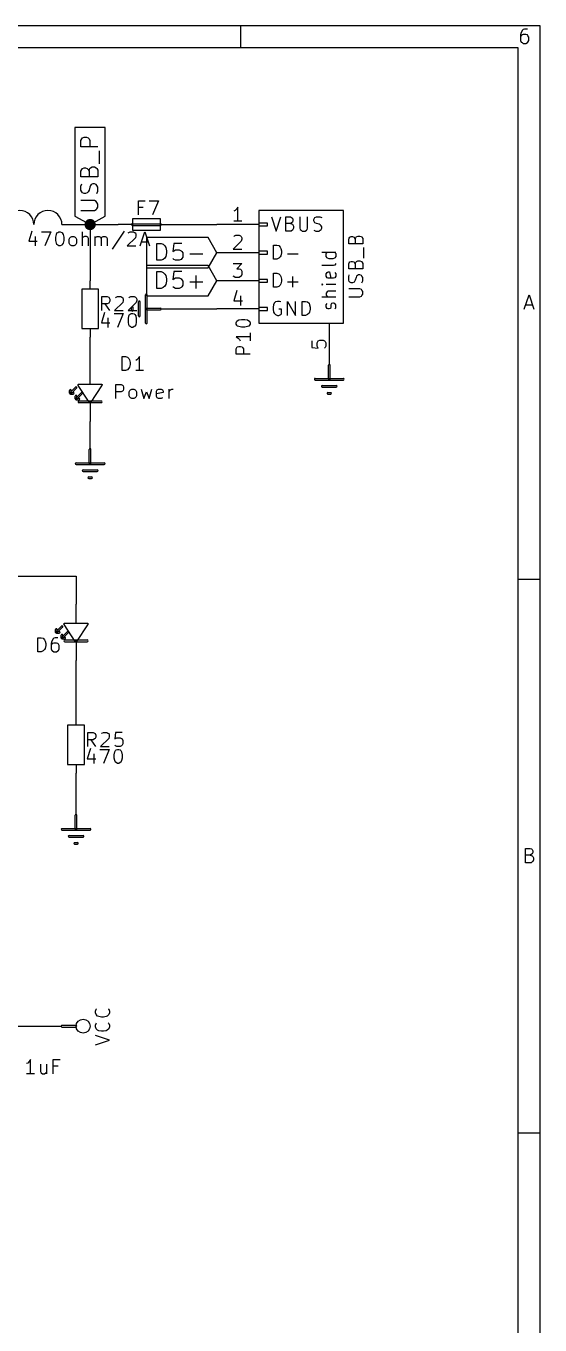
# Model space of a CAD drawing. Extents: x 10 to 287, y -200 to -10.
# Drawn here: x 240.6 to 287, y -127.3 to -10 of the extents above; entities that cross this region are included whole.
import ezdxf

# ---------------------------------------------------------------- set-up
doc = ezdxf.new("R2010")
doc.units = 0
doc.header["$MEASUREMENT"] = 0

msp = doc.modelspace()

# ---------------------------------------------------------------- linework, layer by layer
at = {"layer": 'Cyan 2'}
for p, q in [((250.749, -27.0764), (250.749, -25.8064)), ((250.749, -25.8064), (251.358, -25.8064)), ((251.714, -25.8064), (252.552, -25.8064)), ((252.552, -25.8064), (252.019, -27.0764)), ((251.181, -26.3906), (250.749, -26.3906)), ((262.763, -27.2542), (263.169, -28.5242)), ((263.169, -28.5242), (263.601, -27.2542)), ((264.033, -28.5242), (264.033, -27.2542)), ((264.033, -27.2542), (264.465, -27.2542)), ((264.465, -27.8384), (264.033, -27.8384)), ((264.465, -27.2542), (264.566, -27.305)), ((264.566, -27.7876), (264.465, -27.8384)), ((264.465, -27.8384), (264.643, -27.9146)), ((264.566, -27.305), (264.643, -27.3558)), ((264.643, -27.7368), (264.566, -27.7876)), ((264.643, -27.3558), (264.693, -27.4828)), ((264.693, -27.6098), (264.643, -27.7368)), ((264.643, -27.9146), (264.693, -27.9654)), ((264.693, -27.4828), (264.693, -27.6098)), ((264.693, -27.9654), (264.744, -28.0924)), ((264.744, -28.0924), (264.744, -28.2702)), ((265.303, -27.2542), (265.303, -28.2702)), ((266.014, -28.2702), (266.014, -27.2542)), ((266.573, -27.4828), (266.624, -27.3558)), ((266.573, -27.6098), (266.573, -27.4828)), ((266.624, -27.7368), (266.573, -27.6098)), ((266.624, -27.3558), (266.675, -27.305)), ((266.675, -27.7876), (266.624, -27.7368)), ((266.675, -27.305), (266.802, -27.2542)), ((266.802, -27.8384), (266.675, -27.7876)), ((266.802, -27.2542), (267.106, -27.2542)), ((267.056, -27.9146), (266.802, -27.8384)), ((267.157, -27.9654), (267.056, -27.9146)), ((267.106, -27.2542), (267.284, -27.305)), ((267.233, -28.0416), (267.157, -27.9654)), ((267.284, -28.1432), (267.233, -28.0416)), ((267.284, -28.2702), (267.284, -28.1432)), ((241.122, -28.5242), (240.843, -29.4386)), ((241.427, -29.0068), (241.427, -29.8704)), ((241.986, -28.6004), (242.824, -28.6004)), ((242.824, -28.6004), (242.291, -29.8704)), ((243.281, -29.083), (243.332, -28.829)), ((243.281, -29.3878), (243.281, -29.083)), ((243.332, -28.829), (243.383, -28.702)), ((243.383, -28.702), (243.459, -28.6512)), ((243.459, -28.6512), (243.561, -28.6004)), ((243.561, -28.6004), (243.688, -28.6004)), ((243.688, -28.6004), (243.815, -28.6512)), ((243.815, -28.6512), (243.865, -28.702)), ((243.865, -28.702), (243.942, -28.829)), ((243.942, -28.829), (243.992, -29.083)), ((243.992, -29.083), (243.992, -29.3878)), ((244.5, -29.2608), (244.551, -29.1338)), ((244.5, -29.6164), (244.5, -29.2608)), ((244.551, -29.1338), (244.602, -29.083)), ((244.602, -29.083), (244.729, -29.0068)), ((244.729, -29.0068), (244.907, -29.0068)), ((244.907, -29.0068), (245.034, -29.083)), ((245.034, -29.083), (245.085, -29.1338)), ((245.085, -29.1338), (245.161, -29.2608)), ((245.161, -29.2608), (245.161, -29.6164)), ((245.694, -29.8704), (245.694, -28.6004)), ((245.745, -29.083), (245.694, -29.1338)), ((245.872, -29.0068), (245.745, -29.083)), ((246.05, -29.0068), (245.872, -29.0068)), ((246.177, -29.083), (246.05, -29.0068)), ((246.228, -29.1846), (246.177, -29.083)), ((246.228, -29.8704), (246.228, -29.1846)), ((246.837, -29.8704), (246.837, -29.0068)), ((246.837, -29.1338), (246.888, -29.083)), ((246.888, -29.083), (247.015, -29.0068)), ((247.015, -29.0068), (247.193, -29.0068)), ((247.193, -29.0068), (247.32, -29.083)), ((247.32, -29.083), (247.371, -29.1846)), ((247.371, -29.1846), (247.447, -29.083)), ((247.371, -29.1846), (247.371, -29.8704)), ((247.447, -29.083), (247.548, -29.0068)), ((247.548, -29.0068), (247.752, -29.0068)), ((247.752, -29.0068), (247.853, -29.083)), ((247.853, -29.083), (247.929, -29.1846)), ((247.929, -29.1846), (247.929, -29.8704)), ((249.453, -28.5242), (248.361, -30.1752)), ((250.469, -29.1338), (249.733, -29.8704)), ((249.809, -28.702), (249.86, -28.6512)), ((249.86, -28.6512), (249.987, -28.6004)), ((249.987, -28.6004), (250.292, -28.6004)), ((250.292, -28.6004), (250.393, -28.6512)), ((250.393, -28.6512), (250.469, -28.702)), ((250.469, -28.702), (250.52, -28.829)), ((250.52, -28.956), (250.469, -29.1338)), ((250.52, -28.829), (250.52, -28.956)), ((250.901, -29.8704), (251.308, -28.6004)), ((251.308, -28.6004), (251.739, -29.8704)), ((264.516, -28.5242), (264.033, -28.5242)), ((264.643, -28.448), (264.516, -28.5242)), ((264.693, -28.3972), (264.643, -28.448)), ((264.744, -28.2702), (264.693, -28.3972)), ((265.303, -28.2702), (265.354, -28.3972)), ((265.354, -28.3972), (265.43, -28.448)), ((265.43, -28.448), (265.532, -28.5242)), ((265.532, -28.5242), (265.786, -28.5242)), ((265.786, -28.5242), (265.913, -28.448)), ((265.913, -28.448), (265.963, -28.3972)), ((265.963, -28.3972), (266.014, -28.2702)), ((266.573, -28.448), (266.751, -28.5242)), ((266.751, -28.5242), (267.056, -28.5242)), ((267.056, -28.5242), (267.157, -28.448)), ((267.157, -28.448), (267.233, -28.3972)), ((267.233, -28.3972), (267.284, -28.2702)), ((269.723, -29.2608), (269.773, -29.1592)), ((269.723, -29.6926), (269.723, -29.2608)), ((269.773, -29.1592), (269.824, -29.083)), ((269.824, -29.083), (269.951, -29.0322)), ((269.951, -29.0322), (270.078, -29.0322)), ((270.078, -29.0322), (270.205, -29.083)), ((270.205, -29.083), (270.256, -29.1592)), ((270.256, -29.1592), (270.307, -29.2608)), ((270.307, -29.2608), (270.383, -29.083)), ((270.307, -29.2608), (270.307, -29.6926)), ((270.383, -29.083), (270.434, -29.0322)), ((270.434, -29.0322), (270.561, -28.9814)), ((270.561, -28.9814), (270.739, -28.9814)), ((270.739, -28.9814), (270.866, -29.0322)), ((270.866, -29.0322), (270.916, -29.083)), ((270.916, -29.083), (270.993, -29.21)), ((270.993, -29.21), (270.993, -29.6926)), ((240.843, -29.4386), (241.605, -29.4386)), ((243.332, -29.6164), (243.281, -29.3878)), ((243.383, -29.7434), (243.332, -29.6164)), ((243.459, -29.7942), (243.383, -29.7434)), ((243.561, -29.8704), (243.459, -29.7942)), ((243.688, -29.8704), (243.561, -29.8704)), ((243.815, -29.7942), (243.688, -29.8704)), ((243.865, -29.7434), (243.815, -29.7942)), ((243.942, -29.6164), (243.865, -29.7434)), ((243.992, -29.3878), (243.942, -29.6164)), ((244.551, -29.7434), (244.5, -29.6164)), ((244.602, -29.7942), (244.551, -29.7434)), ((244.729, -29.8704), (244.602, -29.7942)), ((244.907, -29.8704), (244.729, -29.8704)), ((245.034, -29.7942), (244.907, -29.8704)), ((245.085, -29.7434), (245.034, -29.7942)), ((245.161, -29.6164), (245.085, -29.7434)), ((249.733, -29.8704), (250.52, -29.8704)), ((251.028, -29.4894), (251.612, -29.4894)), ((262.941, -31.0642), (262.941, -29.7942)), ((262.941, -29.7942), (263.246, -29.7942)), ((263.246, -29.7942), (263.423, -29.845)), ((263.423, -29.845), (263.55, -29.972)), ((263.55, -29.972), (263.601, -30.099)), ((263.601, -30.099), (263.652, -30.3276)), ((263.652, -30.3276), (263.652, -30.5054)), ((268.554, -30.4546), (267.284, -30.4546)), ((267.691, -30.5562), (267.767, -30.4546)), ((268.478, -30.4546), (268.554, -30.5562)), ((270.993, -29.6926), (269.723, -29.6926)), ((271.094, -30.9626), (271.094, -29.9974)), ((263.246, -31.0642), (262.941, -31.0642)), ((263.423, -30.988), (263.246, -31.0642)), ((263.55, -30.861), (263.423, -30.988)), ((263.601, -30.7594), (263.55, -30.861)), ((263.652, -30.5054), (263.601, -30.7594)), ((264.211, -30.5816), (265.176, -30.5816)), ((268.351, -31.6484), (267.284, -31.6484)), ((267.691, -30.8102), (267.691, -30.5562)), ((267.767, -30.9372), (267.691, -30.8102)), ((267.818, -30.988), (267.767, -30.9372)), ((267.945, -31.0388), (267.818, -30.988)), ((268.3, -31.0388), (267.945, -31.0388)), ((268.427, -30.988), (268.3, -31.0388)), ((268.478, -31.5976), (268.351, -31.6484)), ((268.478, -30.9372), (268.427, -30.988)), ((268.554, -30.8102), (268.478, -30.9372)), ((268.554, -31.4706), (268.478, -31.5976)), ((268.554, -30.5562), (268.554, -30.8102)), ((269.723, -31.496), (269.773, -31.3944)), ((269.723, -31.9278), (269.723, -31.496)), ((269.773, -31.3944), (269.824, -31.3182)), ((269.824, -31.3182), (269.951, -31.2674)), ((269.951, -31.2674), (270.078, -31.2674)), ((270.078, -31.2674), (270.205, -31.3182)), ((270.205, -31.3182), (270.256, -31.3944)), ((270.256, -31.3944), (270.307, -31.496)), ((270.307, -31.496), (270.383, -31.3182)), ((270.307, -31.496), (270.307, -31.9278)), ((270.383, -31.3182), (270.434, -31.2674)), ((270.434, -31.2674), (270.561, -31.2166)), ((270.561, -31.2166), (270.739, -31.2166)), ((270.739, -31.2166), (270.866, -31.2674)), ((270.866, -31.2674), (270.916, -31.3182)), ((270.916, -31.3182), (270.993, -31.4452)), ((270.993, -31.4452), (270.993, -31.9278)), ((262.941, -33.6042), (262.941, -32.3342)), ((262.941, -32.3342), (263.246, -32.3342)), ((263.246, -32.3342), (263.423, -32.385)), ((263.423, -32.385), (263.55, -32.512)), ((263.55, -32.512), (263.601, -32.639)), ((263.601, -32.639), (263.652, -32.8676)), ((264.693, -33.6042), (264.693, -32.639)), ((267.691, -32.385), (267.767, -32.258)), ((267.691, -32.6136), (267.691, -32.385)), ((267.767, -32.7406), (267.691, -32.6136)), ((267.767, -32.258), (267.868, -32.2072)), ((267.868, -32.7914), (267.767, -32.7406)), ((267.868, -32.2072), (267.995, -32.2072)), ((268.351, -32.7914), (267.868, -32.7914)), ((267.995, -32.2072), (268.122, -32.7914)), ((268.478, -32.7406), (268.351, -32.7914)), ((268.478, -32.258), (268.554, -32.385)), ((268.554, -32.6136), (268.478, -32.7406)), ((268.554, -32.385), (268.554, -32.6136)), ((270.993, -31.9278), (269.723, -31.9278)), ((269.723, -32.6644), (269.773, -32.4866)), ((269.723, -32.9692), (269.723, -32.6644)), ((270.383, -32.7152), (270.307, -32.9692)), ((270.434, -32.6136), (270.383, -32.7152)), ((270.51, -32.5374), (270.434, -32.6136)), ((270.612, -32.4866), (270.51, -32.5374)), ((270.739, -32.4866), (270.612, -32.4866)), ((270.866, -32.5374), (270.739, -32.4866)), ((270.916, -32.6136), (270.866, -32.5374)), ((270.993, -32.7152), (270.916, -32.6136)), ((270.993, -33.02), (270.993, -32.7152)), ((263.246, -33.6042), (262.941, -33.6042)), ((263.423, -33.528), (263.246, -33.6042)), ((263.55, -33.401), (263.423, -33.528)), ((263.601, -33.2994), (263.55, -33.401)), ((263.652, -33.0454), (263.601, -33.2994)), ((263.652, -32.8676), (263.652, -33.0454)), ((264.211, -33.1216), (265.176, -33.1216)), ((267.335, -33.2994), (267.284, -33.3502)), ((267.284, -33.3502), (267.335, -33.401)), ((267.284, -33.3502), (267.386, -33.3502)), ((267.386, -33.3502), (267.335, -33.2994)), ((267.335, -33.401), (267.386, -33.3502)), ((268.554, -33.3502), (267.691, -33.3502)), ((267.767, -34.0106), (267.691, -34.1376)), ((267.868, -33.9598), (267.767, -34.0106)), ((268.554, -33.9598), (267.868, -33.9598)), ((269.773, -33.0962), (269.723, -32.9692)), ((270.739, -33.7566), (269.723, -33.7566)), ((269.824, -33.147), (269.773, -33.0962)), ((269.951, -33.1978), (269.824, -33.147)), ((270.078, -33.1978), (269.951, -33.1978)), ((270.205, -33.147), (270.078, -33.1978)), ((270.256, -33.0962), (270.205, -33.147)), ((270.307, -32.9692), (270.256, -33.0962)), ((270.866, -33.8074), (270.739, -33.7566)), ((270.916, -33.8582), (270.866, -33.8074)), ((270.916, -33.1978), (270.993, -33.02)), ((270.993, -33.9852), (270.916, -33.8582)), ((270.993, -34.2392), (270.993, -33.9852)), ((247.447, -35.7124), (247.447, -34.4424)), ((247.447, -34.4424), (247.929, -34.4424)), ((247.929, -35.1028), (247.447, -35.1028)), ((248.158, -35.7124), (247.752, -35.1028)), ((247.929, -34.4424), (248.056, -34.4932)), ((248.056, -35.0266), (247.929, -35.1028)), ((248.056, -34.4932), (248.107, -34.544)), ((248.107, -34.9758), (248.056, -35.0266)), ((248.107, -34.544), (248.158, -34.671)), ((248.158, -34.8488), (248.107, -34.9758)), ((248.158, -34.671), (248.158, -34.8488)), ((249.326, -34.9758), (248.59, -35.7124)), ((248.666, -34.544), (248.717, -34.4932)), ((248.717, -34.4932), (248.844, -34.4424)), ((248.844, -34.4424), (249.149, -34.4424)), ((249.149, -34.4424), (249.25, -34.4932)), ((249.25, -34.4932), (249.326, -34.544)), ((249.326, -34.544), (249.377, -34.671)), ((249.377, -34.798), (249.326, -34.9758)), ((249.377, -34.671), (249.377, -34.798)), ((250.546, -34.9758), (249.809, -35.7124)), ((249.885, -34.544), (249.936, -34.4932)), ((249.936, -34.4932), (250.063, -34.4424)), ((250.063, -34.4424), (250.368, -34.4424)), ((250.368, -34.4424), (250.469, -34.4932)), ((250.469, -34.4932), (250.546, -34.544)), ((250.546, -34.544), (250.596, -34.671)), ((250.596, -34.798), (250.546, -34.9758)), ((250.596, -34.671), (250.596, -34.798)), ((262.941, -35.179), (262.89, -35.4076)), ((262.992, -35.052), (262.941, -35.179)), ((263.119, -34.925), (262.992, -35.052)), ((263.296, -34.8742), (263.119, -34.925)), ((263.474, -34.8742), (263.296, -34.8742)), ((263.601, -34.925), (263.474, -34.8742)), ((264.211, -36.1442), (264.211, -34.8742)), ((264.211, -34.8742), (264.922, -36.1442)), ((264.922, -36.1442), (264.922, -34.8742)), ((265.532, -36.1442), (265.532, -34.8742)), ((265.532, -34.8742), (265.836, -34.8742)), ((265.836, -34.8742), (266.014, -34.925)), ((266.014, -34.925), (266.141, -35.052)), ((266.141, -35.052), (266.192, -35.179)), ((266.192, -35.179), (266.243, -35.4076)), ((268.554, -34.4932), (267.284, -34.4932)), ((267.691, -34.1376), (267.691, -34.3154)), ((267.691, -34.3154), (267.767, -34.4424)), ((267.691, -35.2044), (267.767, -35.0774)), ((267.767, -34.4424), (267.818, -34.4932)), ((268.173, -35.0774), (268.122, -35.2044)), ((268.3, -35.0266), (268.173, -35.0774)), ((268.351, -35.0266), (268.3, -35.0266)), ((268.478, -35.0774), (268.351, -35.0266)), ((268.554, -35.2044), (268.478, -35.0774)), ((269.723, -34.4678), (270.739, -34.4678)), ((270.739, -34.4678), (270.866, -34.417)), ((270.866, -34.417), (270.916, -34.3408)), ((270.916, -34.3408), (270.993, -34.2392)), ((247.675, -35.8902), (247.396, -36.8046)), ((248.539, -35.9664), (249.377, -35.9664)), ((248.59, -35.7124), (249.377, -35.7124)), ((249.377, -35.9664), (248.844, -37.2364)), ((249.809, -35.7124), (250.596, -35.7124)), ((249.834, -36.449), (249.885, -36.195)), ((249.885, -36.195), (249.936, -36.068)), ((249.936, -36.068), (250.012, -36.0172)), ((250.012, -36.0172), (250.114, -35.9664)), ((250.114, -35.9664), (250.241, -35.9664)), ((250.241, -35.9664), (250.368, -36.0172)), ((250.368, -36.0172), (250.419, -36.068)), ((250.419, -36.068), (250.495, -36.195)), ((250.495, -36.195), (250.546, -36.449)), ((262.89, -35.4076), (262.89, -35.5854)), ((262.89, -35.5854), (262.941, -35.8394)), ((262.941, -35.8394), (262.992, -35.941)), ((262.992, -35.941), (263.119, -36.068)), ((263.119, -36.068), (263.296, -36.1442)), ((263.296, -36.1442), (263.423, -36.1442)), ((263.652, -35.5854), (263.423, -35.5854)), ((263.423, -36.1442), (263.601, -36.068)), ((263.601, -36.068), (263.652, -36.0172)), ((263.652, -36.0172), (263.652, -35.5854)), ((265.836, -36.1442), (265.532, -36.1442)), ((266.014, -36.068), (265.836, -36.1442)), ((266.141, -35.941), (266.014, -36.068)), ((266.192, -35.8394), (266.141, -35.941)), ((266.243, -35.5854), (266.192, -35.8394)), ((266.243, -35.4076), (266.243, -35.5854)), ((267.691, -35.3822), (267.691, -35.2044)), ((267.767, -35.5092), (267.691, -35.3822)), ((267.868, -35.56), (267.767, -35.5092)), ((267.945, -35.56), (267.868, -35.56)), ((268.072, -35.5092), (267.945, -35.56)), ((268.122, -35.3822), (268.072, -35.5092)), ((268.122, -35.2044), (268.122, -35.3822)), ((268.478, -35.56), (268.554, -35.4584)), ((268.554, -35.4584), (268.554, -35.2044)), ((247.396, -36.8046), (248.158, -36.8046)), ((247.98, -36.3728), (247.98, -37.2364)), ((249.834, -36.7538), (249.834, -36.449)), ((249.885, -36.9824), (249.834, -36.7538)), ((249.936, -37.1094), (249.885, -36.9824)), ((250.012, -37.1602), (249.936, -37.1094)), ((250.114, -37.2364), (250.012, -37.1602)), ((250.241, -37.2364), (250.114, -37.2364)), ((250.368, -37.1602), (250.241, -37.2364)), ((250.419, -37.1094), (250.368, -37.1602)), ((250.495, -36.9824), (250.419, -37.1094)), ((250.546, -36.7538), (250.495, -36.9824)), ((250.546, -36.449), (250.546, -36.7538)), ((259.563, -36.8046), (259.613, -36.6776)), ((259.563, -36.9316), (259.563, -36.8046)), ((259.613, -37.0332), (259.563, -36.9316)), ((259.613, -36.6776), (259.664, -36.6268)), ((259.664, -37.1094), (259.613, -37.0332)), ((259.664, -36.6268), (259.791, -36.5506)), ((259.791, -37.1602), (259.664, -37.1094)), ((259.791, -36.5506), (260.045, -36.4998)), ((260.045, -37.211), (259.791, -37.1602)), ((260.045, -36.4998), (260.35, -36.4998)), ((260.35, -37.211), (260.045, -37.211)), ((260.35, -36.4998), (260.579, -36.5506)), ((260.579, -37.1602), (260.35, -37.211)), ((260.579, -36.5506), (260.706, -36.6268)), ((260.706, -37.1094), (260.579, -37.1602)), ((260.706, -36.6268), (260.756, -36.6776)), ((260.756, -37.0332), (260.706, -37.1094)), ((260.756, -36.6776), (260.833, -36.8046)), ((260.833, -36.9316), (260.756, -37.0332)), ((260.833, -36.8046), (260.833, -36.9316)), ((260.833, -38.0746), (259.563, -38.0746)), ((259.563, -38.0746), (259.74, -38.2016)), ((259.74, -38.2016), (259.867, -38.3286)), ((259.867, -38.3286), (259.918, -38.4302)), ((260.833, -37.719), (260.833, -38.4302)), ((249.276, -41.1226), (249.276, -39.8526)), ((249.276, -39.8526), (249.58, -39.8526)), ((249.58, -39.8526), (249.758, -39.9034)), ((250.85, -39.8526), (250.723, -40.0304)), ((250.85, -41.1226), (250.85, -39.8526)), ((259.563, -39.1668), (259.613, -39.0398)), ((259.563, -39.6494), (259.563, -39.1668)), ((260.833, -39.6494), (259.563, -39.6494)), ((259.613, -39.0398), (259.664, -38.989)), ((259.664, -38.989), (259.791, -38.9382)), ((259.791, -38.9382), (259.969, -38.9382)), ((259.969, -38.9382), (260.096, -38.989)), ((260.096, -38.989), (260.147, -39.0398)), ((260.147, -39.0398), (260.223, -39.1668)), ((260.223, -39.1668), (260.223, -39.6494)), ((249.758, -41.0464), (249.58, -41.1226)), ((249.758, -39.9034), (249.885, -40.0304)), ((249.885, -40.9194), (249.758, -41.0464)), ((249.885, -40.0304), (249.936, -40.1574)), ((249.936, -40.8178), (249.885, -40.9194)), ((249.936, -40.1574), (249.987, -40.386)), ((249.987, -40.5638), (249.936, -40.8178)), ((249.987, -40.386), (249.987, -40.5638)), ((250.596, -40.1574), (250.495, -40.2082)), ((250.723, -40.0304), (250.596, -40.1574)), ((249.58, -41.1226), (249.276, -41.1226)), ((251.206, -41.1226), (250.495, -41.1226)), ((248.691, -43.6626), (248.691, -42.3926)), ((248.691, -42.3926), (249.174, -42.3926)), ((249.174, -43.053), (248.691, -43.053)), ((249.174, -42.3926), (249.301, -42.4434)), ((249.301, -42.9768), (249.174, -43.053)), ((249.301, -42.4434), (249.352, -42.4942)), ((249.352, -42.926), (249.301, -42.9768)), ((249.352, -42.4942), (249.403, -42.6212)), ((249.403, -42.799), (249.352, -42.926)), ((249.403, -42.6212), (249.403, -42.799)), ((249.911, -43.053), (249.961, -42.926)), ((249.911, -43.4086), (249.911, -43.053)), ((249.961, -42.926), (250.012, -42.8752)), ((250.012, -42.8752), (250.139, -42.799)), ((250.139, -42.799), (250.317, -42.799)), ((250.317, -42.799), (250.444, -42.8752)), ((250.444, -42.8752), (250.495, -42.926)), ((250.495, -42.926), (250.571, -43.053)), ((250.571, -43.053), (250.571, -43.4086)), ((250.977, -42.799), (251.231, -43.6626)), ((251.231, -43.6626), (251.46, -43.053)), ((251.46, -43.053), (251.714, -43.6626)), ((251.714, -43.6626), (251.943, -42.799)), ((252.374, -42.9768), (252.425, -42.8752)), ((252.374, -43.4594), (252.374, -42.9768)), ((252.959, -43.1038), (252.374, -43.2308)), ((252.425, -42.8752), (252.552, -42.799)), ((252.552, -42.799), (252.781, -42.799)), ((252.781, -42.799), (252.908, -42.8752)), ((252.908, -42.8752), (252.959, -42.9768)), ((252.959, -42.9768), (252.959, -43.1038)), ((253.517, -43.6626), (253.517, -42.799)), ((253.517, -43.053), (253.568, -42.926)), ((253.568, -42.926), (253.644, -42.8752)), ((253.644, -42.8752), (253.746, -42.799)), ((253.746, -42.799), (253.873, -42.799)), ((249.961, -43.5356), (249.911, -43.4086)), ((250.012, -43.5864), (249.961, -43.5356)), ((250.139, -43.6626), (250.012, -43.5864)), ((250.317, -43.6626), (250.139, -43.6626)), ((250.444, -43.5864), (250.317, -43.6626)), ((250.495, -43.5356), (250.444, -43.5864)), ((250.571, -43.4086), (250.495, -43.5356)), ((252.425, -43.5864), (252.374, -43.4594)), ((252.552, -43.6626), (252.425, -43.5864)), ((252.781, -43.6626), (252.552, -43.6626)), ((252.908, -43.5864), (252.781, -43.6626)), ((241.656, -66.5226), (241.656, -65.2526)), ((241.656, -65.2526), (241.96, -65.2526)), ((241.96, -65.2526), (242.138, -65.3034)), ((242.138, -65.3034), (242.265, -65.4304)), ((242.265, -65.4304), (242.316, -65.5574)), ((242.316, -65.5574), (242.367, -65.786)), ((242.926, -65.5574), (242.875, -65.786)), ((243.053, -65.3542), (242.926, -65.5574)), ((243.103, -65.3034), (243.053, -65.3542)), ((243.23, -65.2526), (243.103, -65.3034)), ((243.459, -65.2526), (243.23, -65.2526)), ((241.96, -66.5226), (241.656, -66.5226)), ((242.138, -66.4464), (241.96, -66.5226)), ((242.265, -66.3194), (242.138, -66.4464)), ((242.316, -66.2178), (242.265, -66.3194)), ((242.367, -65.9638), (242.316, -66.2178)), ((242.367, -65.786), (242.367, -65.9638)), ((242.875, -65.786), (242.875, -66.2686)), ((242.926, -65.8368), (242.875, -65.9638)), ((242.875, -66.2686), (242.926, -66.3956)), ((242.976, -65.786), (242.926, -65.8368)), ((242.926, -66.3956), (242.976, -66.4464)), ((243.103, -65.7352), (242.976, -65.786)), ((242.976, -66.4464), (243.103, -66.5226)), ((243.357, -65.7352), (243.103, -65.7352)), ((243.103, -66.5226), (243.357, -66.5226)), ((243.459, -65.786), (243.357, -65.7352)), ((243.357, -66.5226), (243.459, -66.4464)), ((243.535, -65.8368), (243.459, -65.786)), ((243.459, -66.4464), (243.535, -66.3956)), ((243.586, -65.9638), (243.535, -65.8368)), ((243.535, -66.3956), (243.586, -66.2686)), ((243.586, -66.2686), (243.586, -65.9638)), ((246.177, -75.0824), (246.177, -73.8124)), ((246.177, -73.8124), (246.659, -73.8124)), ((246.659, -73.8124), (246.786, -73.8632)), ((246.786, -73.8632), (246.837, -73.914)), ((247.396, -73.914), (247.447, -73.8632)), ((247.447, -73.8632), (247.574, -73.8124)), ((247.574, -73.8124), (247.879, -73.8124)), ((247.879, -73.8124), (247.98, -73.8632)), ((247.98, -73.8632), (248.056, -73.914)), ((248.666, -73.8124), (248.615, -74.3966)), ((249.276, -73.8124), (248.666, -73.8124)), ((246.659, -74.4728), (246.177, -74.4728)), ((246.888, -75.0824), (246.482, -74.4728)), ((246.786, -74.3966), (246.659, -74.4728)), ((246.837, -74.3458), (246.786, -74.3966)), ((246.837, -73.914), (246.888, -74.041)), ((246.888, -74.2188), (246.837, -74.3458)), ((246.888, -74.041), (246.888, -74.2188)), ((248.056, -74.3458), (247.32, -75.0824)), ((248.056, -73.914), (248.107, -74.041)), ((248.107, -74.168), (248.056, -74.3458)), ((248.107, -74.041), (248.107, -74.168)), ((248.615, -74.3966), (248.666, -74.3458)), ((248.666, -75.0062), (248.615, -74.9554)), ((248.666, -74.3458), (248.793, -74.295)), ((248.793, -75.0824), (248.666, -75.0062)), ((248.793, -74.295), (249.098, -74.295)), ((249.098, -74.295), (249.199, -74.3458)), ((249.199, -75.0062), (249.098, -75.0824)), ((249.199, -74.3458), (249.276, -74.3966)), ((249.276, -74.9554), (249.199, -75.0062)), ((249.276, -74.3966), (249.326, -74.5236)), ((249.326, -74.8284), (249.276, -74.9554)), ((249.326, -74.5236), (249.326, -74.8284)), ((246.405, -75.2602), (246.126, -76.1746)), ((246.126, -76.1746), (246.888, -76.1746)), ((246.71, -75.7428), (246.71, -76.6064)), ((247.269, -75.3364), (248.107, -75.3364)), ((247.32, -75.0824), (248.107, -75.0824)), ((248.107, -75.3364), (247.574, -76.6064)), ((248.564, -75.819), (248.615, -75.565)), ((248.564, -76.1238), (248.564, -75.819)), ((248.615, -76.3524), (248.564, -76.1238)), ((248.615, -75.565), (248.666, -75.438)), ((248.666, -75.438), (248.742, -75.3872)), ((248.742, -75.3872), (248.844, -75.3364)), ((249.098, -75.0824), (248.793, -75.0824)), ((248.844, -75.3364), (248.971, -75.3364)), ((248.971, -75.3364), (249.098, -75.3872)), ((249.098, -75.3872), (249.149, -75.438)), ((249.149, -75.438), (249.225, -75.565)), ((249.225, -75.565), (249.276, -75.819)), ((249.276, -76.1238), (249.225, -76.3524)), ((249.276, -75.819), (249.276, -76.1238)), ((248.666, -76.4794), (248.615, -76.3524)), ((248.742, -76.5302), (248.666, -76.4794)), ((248.844, -76.6064), (248.742, -76.5302)), ((248.971, -76.6064), (248.844, -76.6064)), ((249.098, -76.5302), (248.971, -76.6064)), ((249.149, -76.4794), (249.098, -76.5302)), ((249.225, -76.3524), (249.149, -76.4794)), ((246.863, -98.9838), (246.913, -98.806)), ((246.863, -99.1108), (246.863, -98.9838)), ((246.913, -99.2886), (246.863, -99.1108)), ((246.913, -98.806), (246.964, -98.7552)), ((247.04, -99.4156), (246.913, -99.2886)), ((247.167, -99.4664), (247.04, -99.4156)), ((247.396, -99.5172), (247.167, -99.4664)), ((247.574, -99.5172), (247.396, -99.5172)), ((247.828, -99.4664), (247.574, -99.5172)), ((247.929, -99.4156), (247.828, -99.4664)), ((248.056, -99.2886), (247.929, -99.4156)), ((248.006, -98.7552), (248.056, -98.806)), ((248.056, -98.806), (248.133, -98.9838)), ((248.133, -99.1108), (248.056, -99.2886)), ((248.133, -98.9838), (248.133, -99.1108)), ((246.863, -100.254), (246.913, -100.076)), ((246.863, -100.381), (246.863, -100.254)), ((246.913, -100.559), (246.863, -100.381)), ((246.913, -100.076), (246.964, -100.025)), ((247.04, -100.686), (246.913, -100.559)), ((247.167, -100.736), (247.04, -100.686)), ((247.396, -100.787), (247.167, -100.736)), ((247.574, -100.787), (247.396, -100.787)), ((247.828, -100.736), (247.574, -100.787)), ((247.929, -100.686), (247.828, -100.736)), ((248.056, -100.559), (247.929, -100.686)), ((248.006, -100.025), (248.056, -100.076)), ((248.056, -100.076), (248.133, -100.254)), ((248.133, -100.381), (248.056, -100.559)), ((248.133, -100.254), (248.133, -100.381)), ((248.133, -101.6), (246.863, -101.168)), ((246.863, -102.006), (248.133, -101.6)), ((240.741, -103.657), (240.64, -103.708)), ((240.868, -103.53), (240.741, -103.657)), ((240.995, -103.353), (240.868, -103.53)), ((240.995, -104.623), (240.995, -103.353)), ((241.91, -103.759), (241.91, -104.419)), ((242.443, -103.759), (242.443, -104.623)), ((243.053, -104.623), (243.053, -103.353)), ((243.053, -103.353), (243.662, -103.353)), ((243.484, -103.937), (243.053, -103.937)), ((241.351, -104.623), (240.64, -104.623)), ((241.91, -104.419), (241.96, -104.546)), ((241.96, -104.546), (242.087, -104.623)), ((242.087, -104.623), (242.265, -104.623)), ((242.265, -104.623), (242.392, -104.546)), ((242.392, -104.546), (242.443, -104.496))]:
    msp.add_line(p, q, dxfattribs=at)
at = {"layer": 'Green 2'}
for p, q in [((245.11, -27.94), (248.92, -27.94)), ((246.38, -27.94), (246.38, -33.02)), ((254, -27.94), (257.81, -27.94)), ((252.73, -35.56), (257.81, -35.56)), ((246.38, -40.64), (246.38, -38.1)), ((246.38, -48.26), (246.38, -45.72)), ((217.17, -59.69), (245.11, -59.69)), ((245.11, -59.69), (245.11, -62.23)), ((245.11, -72.39), (245.11, -67.31)), ((245.11, -81.28), (245.11, -77.47)), ((218.44, -100.33), (243.84, -100.33))]:
    msp.add_line(p, q, dxfattribs=at)
at = {"layer": 'Green 2', "const_width": 0.508}
msp.add_lwpolyline([(246.126, -27.94, 1), (246.634, -27.94, 1)], format="xyb", close=True, dxfattribs=at)
at = {"layer": 'Red 2'}
for p, q in [((286.995, -10.0076), (10.0076, -10.0076)), ((259.994, -11.9888), (259.994, -10.0076)), ((285.42, -10.3886), (285.293, -10.5918)), ((285.471, -10.3378), (285.42, -10.3886)), ((285.598, -10.287), (285.471, -10.3378)), ((285.852, -10.287), (285.598, -10.287)), ((286.995, -200), (286.995, -10.0076)), ((285.293, -10.5918), (285.242, -10.8204)), ((285.242, -10.8204), (285.242, -11.3284)), ((285.293, -10.8966), (285.242, -11.0236)), ((285.242, -11.3284), (285.293, -11.4554)), ((285.369, -10.8204), (285.293, -10.8966)), ((285.293, -11.4554), (285.369, -11.5062)), ((285.471, -10.7696), (285.369, -10.8204)), ((285.369, -11.5062), (285.471, -11.5824)), ((285.725, -10.7696), (285.471, -10.7696)), ((285.471, -11.5824), (285.725, -11.5824)), ((285.852, -10.8204), (285.725, -10.7696)), ((285.725, -11.5824), (285.852, -11.5062)), ((285.902, -10.8966), (285.852, -10.8204)), ((285.852, -11.5062), (285.902, -11.4554)), ((285.979, -11.0236), (285.902, -10.8966)), ((285.902, -11.4554), (285.979, -11.3284)), ((285.979, -11.3284), (285.979, -11.0236)), ((285.013, -11.9888), (11.9888, -11.9888)), ((285.013, -198.018), (285.013, -11.9888)), ((246.38, -19.177), (245.008, -19.177)), ((245.008, -19.177), (245.008, -27.178)), ((247.752, -19.177), (246.38, -19.177)), ((247.752, -27.178), (247.752, -19.177)), ((245.542, -20.3454), (245.618, -20.193)), ((245.542, -20.9296), (245.542, -20.3454)), ((247.066, -20.9296), (245.542, -20.9296)), ((245.618, -20.193), (245.694, -20.1168)), ((245.694, -20.1168), (245.847, -20.0406)), ((245.847, -20.0406), (246.05, -20.0406)), ((246.05, -20.0406), (246.202, -20.1168)), ((246.202, -20.1168), (246.278, -20.193)), ((246.278, -20.193), (246.355, -20.3454)), ((246.355, -20.3454), (246.355, -20.9296)), ((247.218, -22.4536), (247.218, -21.2852)), ((245.542, -23.114), (245.618, -22.9616)), ((245.542, -23.622), (245.542, -23.114)), ((245.618, -22.9616), (245.694, -22.8854)), ((245.694, -22.8854), (245.847, -22.8092)), ((245.847, -22.8092), (245.974, -22.8092)), ((245.974, -22.8092), (246.126, -22.8854)), ((246.126, -22.8854), (246.202, -22.9616)), ((246.202, -22.9616), (246.278, -23.114)), ((246.278, -23.114), (246.355, -22.8854)), ((246.278, -23.114), (246.278, -23.622)), ((246.355, -22.8854), (246.405, -22.8092)), ((246.405, -22.8092), (246.558, -22.733)), ((246.558, -22.733), (246.786, -22.733)), ((246.786, -22.733), (246.913, -22.8092)), ((246.913, -22.8092), (246.99, -22.8854)), ((246.99, -22.8854), (247.066, -23.0378)), ((247.066, -23.0378), (247.066, -23.622)), ((247.066, -23.622), (245.542, -23.622)), ((245.542, -24.4856), (245.618, -24.257)), ((245.542, -24.8412), (245.542, -24.4856)), ((246.355, -24.5618), (246.278, -24.8412)), ((246.405, -24.4094), (246.355, -24.5618)), ((246.482, -24.3332), (246.405, -24.4094)), ((246.634, -24.257), (246.482, -24.3332)), ((246.786, -24.257), (246.634, -24.257)), ((246.913, -24.3332), (246.786, -24.257)), ((246.99, -24.4094), (246.913, -24.3332)), ((247.066, -24.5618), (246.99, -24.4094)), ((247.066, -24.9174), (247.066, -24.5618)), ((245.618, -24.9936), (245.542, -24.8412)), ((246.786, -25.781), (245.542, -25.781)), ((245.694, -25.0698), (245.618, -24.9936)), ((245.847, -25.146), (245.694, -25.0698)), ((245.974, -25.146), (245.847, -25.146)), ((246.126, -25.0698), (245.974, -25.146)), ((246.202, -24.9936), (246.126, -25.0698)), ((246.278, -24.8412), (246.202, -24.9936)), ((246.913, -25.8572), (246.786, -25.781)), ((246.99, -25.146), (247.066, -24.9174)), ((245.542, -26.67), (246.786, -26.67)), ((246.786, -26.67), (246.913, -26.5938)), ((246.99, -25.9334), (246.913, -25.8572)), ((246.913, -26.5938), (246.99, -26.5176)), ((247.066, -26.0858), (246.99, -25.9334)), ((246.99, -26.5176), (247.066, -26.3652)), ((247.066, -26.3652), (247.066, -26.0858)), ((259.461, -26.67), (259.359, -26.7208)), ((259.588, -26.543), (259.461, -26.67)), ((259.715, -26.3652), (259.588, -26.543)), ((259.715, -27.6352), (259.715, -26.3652)), ((261.62, -26.67), (261.62, -36.83)), ((269.24, -26.67), (261.62, -26.67)), ((269.24, -36.83), (269.24, -26.67)), ((243.84, -27.94), (245.11, -27.94)), ((245.008, -27.178), (246.38, -27.94)), ((246.38, -27.94), (247.752, -27.178)), ((250.19, -27.94), (248.92, -27.94)), ((250.19, -27.432), (250.19, -28.448)), ((252.73, -27.432), (250.19, -27.432)), ((250.19, -27.8638), (252.73, -27.8638)), ((250.19, -28.0162), (252.73, -28.0162)), ((252.73, -28.448), (252.73, -27.432)), ((252.73, -27.94), (254, -27.94)), ((261.62, -27.94), (257.81, -27.94)), ((260.071, -27.6352), (259.359, -27.6352)), ((261.62, -27.813), (261.62, -28.067)), ((262.382, -27.813), (261.62, -27.813)), ((261.62, -28.067), (262.382, -28.067)), ((262.382, -28.067), (262.382, -27.813)), ((250.19, -28.448), (252.73, -28.448)), ((257.048, -29.1084), (251.46, -29.1084)), ((251.46, -29.1084), (251.46, -30.48)), ((257.81, -30.48), (257.048, -29.1084)), ((259.359, -29.0068), (259.41, -28.956)), ((259.41, -28.956), (259.537, -28.9052)), ((259.537, -28.9052), (259.842, -28.9052)), ((259.842, -28.9052), (259.944, -28.956)), ((259.944, -28.956), (260.02, -29.0068)), ((260.02, -29.0068), (260.071, -29.1338)), ((260.071, -29.2608), (260.02, -29.4386)), ((260.071, -29.1338), (260.071, -29.2608)), ((251.46, -30.48), (251.46, -31.8516)), ((252.4, -31.1658), (252.4, -29.6418)), ((252.4, -29.6418), (252.781, -29.6418)), ((252.781, -29.6418), (252.984, -29.718)), ((252.984, -29.718), (253.136, -29.8704)), ((253.136, -29.8704), (253.213, -29.9974)), ((253.213, -29.9974), (253.289, -30.3022)), ((253.289, -30.3022), (253.289, -30.5054)), ((253.924, -29.6418), (253.848, -30.3784)), ((253.848, -30.3784), (253.924, -30.3022)), ((254.66, -29.6418), (253.924, -29.6418)), ((253.924, -30.3022), (254.076, -30.226)), ((254.076, -30.226), (254.432, -30.226)), ((254.432, -30.226), (254.584, -30.3022)), ((254.584, -30.3022), (254.66, -30.3784)), ((254.66, -30.3784), (254.737, -30.5054)), ((257.048, -31.8516), (257.81, -30.48)), ((261.62, -30.48), (257.81, -30.48)), ((260.02, -29.4386), (259.283, -30.1752)), ((259.283, -30.1752), (260.071, -30.1752)), ((261.62, -30.353), (261.62, -30.607)), ((262.382, -30.353), (261.62, -30.353)), ((262.382, -30.607), (262.382, -30.353)), ((257.048, -31.6484), (251.46, -31.6484)), ((251.46, -31.6484), (251.46, -33.02)), ((252.781, -31.1658), (252.4, -31.1658)), ((252.984, -31.0896), (252.781, -31.1658)), ((253.136, -30.9626), (252.984, -31.0896)), ((253.213, -30.8102), (253.136, -30.9626)), ((253.289, -30.5054), (253.213, -30.8102)), ((253.924, -31.0896), (253.848, -31.0134)), ((254.076, -31.1658), (253.924, -31.0896)), ((254.432, -31.1658), (254.076, -31.1658)), ((254.584, -31.0896), (254.432, -31.1658)), ((254.66, -31.0134), (254.584, -31.0896)), ((254.737, -30.8864), (254.66, -31.0134)), ((254.737, -30.5054), (254.737, -30.8864)), ((255.372, -30.5816), (256.54, -30.5816)), ((257.81, -33.02), (257.048, -31.6484)), ((259.283, -31.4452), (260.071, -31.4452)), ((260.071, -31.4452), (259.639, -31.9278)), ((261.62, -30.607), (262.382, -30.607)), ((251.46, -31.8516), (257.048, -31.8516)), ((252.4, -33.7058), (252.4, -32.1818)), ((252.4, -32.1818), (252.781, -32.1818)), ((252.781, -32.1818), (252.984, -32.258)), ((252.984, -32.258), (253.136, -32.4104)), ((253.136, -32.4104), (253.213, -32.5374)), ((253.213, -32.5374), (253.289, -32.8422)), ((253.289, -32.8422), (253.289, -33.0454)), ((253.924, -32.1818), (253.848, -32.9184)), ((253.848, -32.9184), (253.924, -32.8422)), ((254.66, -32.1818), (253.924, -32.1818)), ((253.924, -32.8422), (254.076, -32.766)), ((254.076, -32.766), (254.432, -32.766)), ((254.432, -32.766), (254.584, -32.8422)), ((254.584, -32.8422), (254.66, -32.9184)), ((255.956, -33.7058), (255.956, -32.5374)), ((259.359, -32.639), (259.283, -32.5882)), ((259.461, -32.7152), (259.359, -32.639)), ((259.842, -32.7152), (259.461, -32.7152)), ((259.639, -31.9278), (259.842, -31.9278)), ((259.842, -31.9278), (259.944, -31.9786)), ((259.944, -32.639), (259.842, -32.7152)), ((259.944, -31.9786), (260.02, -32.0294)), ((260.02, -32.5882), (259.944, -32.639)), ((260.02, -32.0294), (260.071, -32.1564)), ((260.071, -32.4612), (260.02, -32.5882)), ((260.071, -32.1564), (260.071, -32.4612)), ((245.618, -33.782), (245.618, -37.338)), ((247.142, -33.782), (245.618, -33.782)), ((246.38, -33.782), (246.38, -33.02)), ((247.142, -37.338), (247.142, -33.782)), ((251.46, -33.02), (251.46, -34.3916)), ((252.781, -33.7058), (252.4, -33.7058)), ((252.984, -33.6296), (252.781, -33.7058)), ((253.136, -33.5026), (252.984, -33.6296)), ((253.213, -33.3502), (253.136, -33.5026)), ((253.289, -33.0454), (253.213, -33.3502)), ((253.924, -33.6296), (253.848, -33.5534)), ((254.076, -33.7058), (253.924, -33.6296)), ((254.432, -33.7058), (254.076, -33.7058)), ((254.584, -33.6296), (254.432, -33.7058)), ((254.66, -33.5534), (254.584, -33.6296)), ((254.66, -32.9184), (254.737, -33.0454)), ((254.737, -33.4264), (254.66, -33.5534)), ((254.737, -33.0454), (254.737, -33.4264)), ((255.372, -33.1216), (256.54, -33.1216)), ((257.048, -34.3916), (257.81, -33.02)), ((261.62, -33.02), (257.81, -33.02)), ((259.639, -33.909), (259.359, -34.8234)), ((261.62, -32.893), (261.62, -33.147)), ((262.382, -32.893), (261.62, -32.893)), ((261.62, -33.147), (262.382, -33.147)), ((262.382, -33.147), (262.382, -32.893)), ((250.749, -36.195), (250.749, -34.925)), ((250.901, -36.195), (250.901, -34.925)), ((251.384, -36.83), (251.384, -34.29)), ((251.46, -34.3916), (257.048, -34.3916)), ((251.536, -36.83), (251.536, -34.29)), ((259.359, -34.8234), (260.121, -34.8234)), ((259.944, -34.3916), (259.944, -35.2552)), ((285.572, -35.5854), (286.004, -34.29)), ((286.004, -34.29), (286.436, -35.5854)), ((250.114, -35.687), (250.114, -35.433)), ((250.266, -35.687), (250.266, -35.433)), ((251.46, -35.4838), (252.73, -35.4838)), ((251.46, -35.6362), (252.73, -35.6362)), ((261.62, -35.56), (257.81, -35.56)), ((261.62, -35.433), (261.62, -35.687)), ((262.382, -35.433), (261.62, -35.433)), ((261.62, -35.687), (262.382, -35.687)), ((262.382, -35.687), (262.382, -35.433)), ((285.699, -35.2044), (286.309, -35.2044)), ((245.618, -37.338), (247.142, -37.338)), ((246.38, -37.338), (246.38, -38.1)), ((261.62, -36.83), (269.24, -36.83)), ((267.97, -36.83), (267.97, -40.64)), ((266.395, -38.4302), (266.395, -39.0398)), ((266.878, -38.608), (266.929, -38.5064)), ((266.878, -38.9128), (266.878, -38.608)), ((266.929, -38.5064), (266.979, -38.4302)), ((266.979, -38.4302), (267.106, -38.3794)), ((267.106, -38.3794), (267.411, -38.3794)), ((267.411, -38.3794), (267.538, -38.4302)), ((267.538, -38.4302), (267.589, -38.5064)), ((267.589, -38.5064), (267.665, -38.608)), ((267.665, -38.608), (267.665, -38.9128)), ((266.395, -39.0398), (266.979, -39.0906)), ((266.929, -39.0398), (266.878, -38.9128)), ((266.979, -39.0906), (266.929, -39.0398)), ((267.589, -39.0398), (267.538, -39.0906)), ((267.665, -38.9128), (267.589, -39.0398)), ((246.38, -42.418), (246.38, -40.64)), ((267.894, -41.91), (267.894, -40.64)), ((268.046, -41.91), (268.046, -40.64)), ((266.7, -41.8338), (269.24, -41.8338)), ((266.7, -41.9862), (269.24, -41.9862)), ((244.526, -43.18), (244.526, -42.926)), ((244.526, -43.18), (244.526, -42.926)), ((245.059, -42.6212), (244.551, -43.1292)), ((244.602, -43.1038), (244.856, -43.1038)), ((244.602, -43.2562), (244.856, -43.2562)), ((245.161, -42.7228), (244.653, -43.2308)), ((244.678, -43.18), (244.678, -42.926)), ((244.678, -43.18), (244.678, -42.926)), ((245.567, -43.1292), (245.059, -43.6372)), ((245.669, -43.2308), (245.161, -43.7388)), ((245.288, -42.3926), (245.339, -42.3418)), ((245.288, -42.4434), (245.288, -42.3926)), ((245.313, -42.4688), (245.288, -42.4434)), ((246.304, -43.9928), (245.313, -42.4688)), ((245.339, -42.3418), (247.421, -42.3418)), ((247.421, -42.4942), (246.431, -43.9928)), ((247.421, -42.3418), (247.472, -42.3926)), ((247.472, -42.4434), (247.421, -42.4942)), ((247.472, -42.3926), (247.472, -42.4434)), ((267.335, -42.4688), (268.605, -42.4688)), ((267.335, -42.6212), (268.605, -42.6212)), ((267.843, -43.1038), (268.097, -43.1038)), ((267.843, -43.2562), (268.097, -43.2562)), ((245.034, -43.688), (245.034, -43.434)), ((245.034, -43.688), (245.034, -43.434)), ((245.11, -43.6118), (245.364, -43.6118)), ((245.11, -43.7642), (245.364, -43.7642)), ((245.186, -43.688), (245.186, -43.434)), ((245.186, -43.688), (245.186, -43.434)), ((245.364, -43.8658), (247.396, -43.8658)), ((245.364, -44.0182), (247.396, -44.0182)), ((246.329, -43.9928), (246.304, -43.9928)), ((246.355, -44.0182), (246.329, -43.9928)), ((246.405, -44.0182), (246.355, -44.0182)), ((246.38, -43.942), (246.38, -45.72)), ((246.431, -43.9928), (246.405, -44.0182)), ((246.304, -49.53), (246.304, -48.26)), ((246.456, -49.53), (246.456, -48.26)), ((245.11, -49.4538), (247.65, -49.4538)), ((245.11, -49.6062), (247.65, -49.6062)), ((245.745, -50.0888), (247.015, -50.0888)), ((245.745, -50.2412), (247.015, -50.2412)), ((246.253, -50.7238), (246.507, -50.7238)), ((246.253, -50.8762), (246.507, -50.8762)), ((286.995, -59.9948), (285.013, -59.9948)), ((245.11, -64.008), (245.11, -62.23)), ((243.256, -64.77), (243.256, -64.516)), ((243.256, -64.77), (243.256, -64.516)), ((243.789, -64.2112), (243.281, -64.7192)), ((243.891, -64.3128), (243.383, -64.8208)), ((243.408, -64.77), (243.408, -64.516)), ((243.408, -64.77), (243.408, -64.516)), ((244.018, -63.9826), (244.069, -63.9318)), ((244.018, -64.0334), (244.018, -63.9826)), ((244.043, -64.0588), (244.018, -64.0334)), ((245.034, -65.5828), (244.043, -64.0588)), ((244.069, -63.9318), (246.151, -63.9318)), ((246.151, -64.0842), (245.161, -65.5828)), ((246.151, -63.9318), (246.202, -63.9826)), ((246.202, -64.0334), (246.151, -64.0842)), ((246.202, -63.9826), (246.202, -64.0334)), ((243.332, -64.6938), (243.586, -64.6938)), ((243.332, -64.8462), (243.586, -64.8462)), ((243.764, -65.278), (243.764, -65.024)), ((243.764, -65.278), (243.764, -65.024)), ((244.297, -64.7192), (243.789, -65.2272)), ((243.84, -65.2018), (244.094, -65.2018)), ((243.84, -65.3542), (244.094, -65.3542)), ((244.399, -64.8208), (243.891, -65.3288)), ((243.916, -65.278), (243.916, -65.024)), ((243.916, -65.278), (243.916, -65.024)), ((244.094, -65.4558), (246.126, -65.4558)), ((244.094, -65.6082), (246.126, -65.6082)), ((245.059, -65.5828), (245.034, -65.5828)), ((245.085, -65.6082), (245.059, -65.5828)), ((245.135, -65.6082), (245.085, -65.6082)), ((245.11, -65.532), (245.11, -67.31)), ((245.161, -65.5828), (245.135, -65.6082)), ((245.11, -73.152), (245.11, -72.39)), ((244.348, -73.152), (244.348, -76.708)), ((245.872, -73.152), (244.348, -73.152)), ((245.872, -76.708), (245.872, -73.152)), ((244.348, -76.708), (245.872, -76.708)), ((245.11, -76.708), (245.11, -77.47)), ((245.034, -82.55), (245.034, -81.28)), ((245.186, -82.55), (245.186, -81.28)), ((243.84, -82.4738), (246.38, -82.4738)), ((243.84, -82.6262), (246.38, -82.6262)), ((244.475, -83.1088), (245.745, -83.1088)), ((244.475, -83.2612), (245.745, -83.2612)), ((244.983, -83.7438), (245.237, -83.7438)), ((244.983, -83.8962), (245.237, -83.8962)), ((285.674, -85.5726), (285.674, -84.2772)), ((285.674, -84.2772), (286.106, -84.2772)), ((286.106, -84.2772), (286.233, -84.328)), ((286.233, -84.328), (286.283, -84.3788)), ((286.283, -84.3788), (286.36, -84.5058)), ((286.106, -84.8868), (285.674, -84.8868)), ((286.182, -85.5726), (285.674, -85.5726)), ((286.233, -84.8106), (286.106, -84.8868)), ((286.106, -84.8868), (286.283, -84.9376)), ((286.283, -85.4964), (286.182, -85.5726)), ((286.283, -84.7598), (286.233, -84.8106)), ((286.36, -84.6328), (286.283, -84.7598)), ((286.283, -84.9376), (286.36, -85.0138)), ((286.36, -85.4456), (286.283, -85.4964)), ((286.36, -84.5058), (286.36, -84.6328)), ((286.36, -85.0138), (286.41, -85.1408)), ((286.41, -85.3186), (286.36, -85.4456)), ((286.41, -85.1408), (286.41, -85.3186)), ((243.84, -100.254), (245.11, -100.254)), ((243.84, -100.406), (245.11, -100.406)), ((286.995, -110.007), (285.013, -110.007))]:
    msp.add_line(p, q, dxfattribs=at)
msp.add_circle((245.745, -100.33), 0.635, dxfattribs=at)
for centre, radius, start, end in [((240.03, -27.94), 1.27, -359.9, -180.1), ((242.57, -27.94), 1.27, -359.9, -180.1), ((250.19, -27.94), 0.0762, 90, 270), ((252.73, -27.94), 0.0762, 270, 450), ((250.825, -34.925), 0.0762, 360, 540), ((251.46, -34.29), 0.0762, 360, 540), ((250.19, -35.433), 0.0762, 360, 540), ((250.19, -35.687), 0.0762, 180, 360), ((250.825, -36.195), 0.0762, 180, 360), ((251.46, -35.56), 0.0762, 90, 270), ((252.73, -35.56), 0.0762, 270, 450), ((251.46, -36.83), 0.0762, 180, 360), ((267.97, -40.64), 0.0762, 360, 540), ((266.7, -41.91), 0.0762, 90, 270), ((267.97, -41.91), 0.0762, 180, 360), ((269.24, -41.91), 0.0762, 270, 450), ((244.602, -42.926), 0.0762, 360, 540), ((244.602, -42.926), 0.0762, 360, 540), ((244.602, -43.18), 0.0762, 90, 270), ((244.602, -43.18), 0.0762, 495, 675), ((244.602, -43.18), 0.0762, 180, 360), ((244.602, -43.18), 0.0762, 180, 360), ((244.856, -43.18), 0.0762, 270, 450), ((245.11, -43.434), 0.0762, 360, 540), ((245.11, -43.434), 0.0762, 360, 540), ((245.11, -42.672), 0.0762, 315, 495), ((245.618, -43.18), 0.0762, 315, 495), ((267.335, -42.545), 0.0762, 90, 270), ((267.843, -43.18), 0.0762, 90, 270), ((268.097, -43.18), 0.0762, 270, 450), ((268.605, -42.545), 0.0762, 270, 450), ((245.11, -43.688), 0.0762, 90, 270), ((245.11, -43.688), 0.0762, 495, 675), ((245.11, -43.688), 0.0762, 180, 360), ((245.11, -43.688), 0.0762, 180, 360), ((245.364, -43.942), 0.0762, 90, 270), ((245.364, -43.688), 0.0762, 270, 450), ((247.396, -43.942), 0.0762, 270, 450), ((246.38, -48.26), 0.0762, 360, 540), ((245.11, -49.53), 0.0762, 90, 270), ((245.745, -50.165), 0.0762, 90, 270), ((246.38, -49.53), 0.0762, 180, 360), ((247.015, -50.165), 0.0762, 270, 450), ((247.65, -49.53), 0.0762, 270, 450), ((246.253, -50.8), 0.0762, 90, 270), ((246.507, -50.8), 0.0762, 270, 450), ((243.332, -64.516), 0.0762, 360, 540), ((243.332, -64.516), 0.0762, 360, 540), ((243.84, -64.262), 0.0762, 315, 495), ((243.332, -64.77), 0.0762, 90, 270), ((243.332, -64.77), 0.0762, 495, 675), ((243.332, -64.77), 0.0762, 180, 360), ((243.332, -64.77), 0.0762, 180, 360), ((243.586, -64.77), 0.0762, 270, 450), ((243.84, -65.024), 0.0762, 360, 540), ((243.84, -65.024), 0.0762, 360, 540), ((243.84, -65.278), 0.0762, 90, 270), ((243.84, -65.278), 0.0762, 495, 675), ((243.84, -65.278), 0.0762, 180, 360), ((243.84, -65.278), 0.0762, 180, 360), ((244.094, -65.532), 0.0762, 90, 270), ((244.094, -65.278), 0.0762, 270, 450), ((244.348, -64.77), 0.0762, 315, 495), ((246.126, -65.532), 0.0762, 270, 450), ((245.11, -81.28), 0.0762, 360, 540), ((243.84, -82.55), 0.0762, 90, 270), ((244.475, -83.185), 0.0762, 90, 270), ((245.11, -82.55), 0.0762, 180, 360), ((245.745, -83.185), 0.0762, 270, 450), ((246.38, -82.55), 0.0762, 270, 450), ((244.983, -83.82), 0.0762, 90, 270), ((245.237, -83.82), 0.0762, 270, 450), ((243.84, -100.33), 0.0762, 90, 270), ((245.11, -100.33), 0.0762, 270, 450)]:
    msp.add_arc(centre, radius, start, end, dxfattribs=at)

doc.saveas('drawing.dxf')
